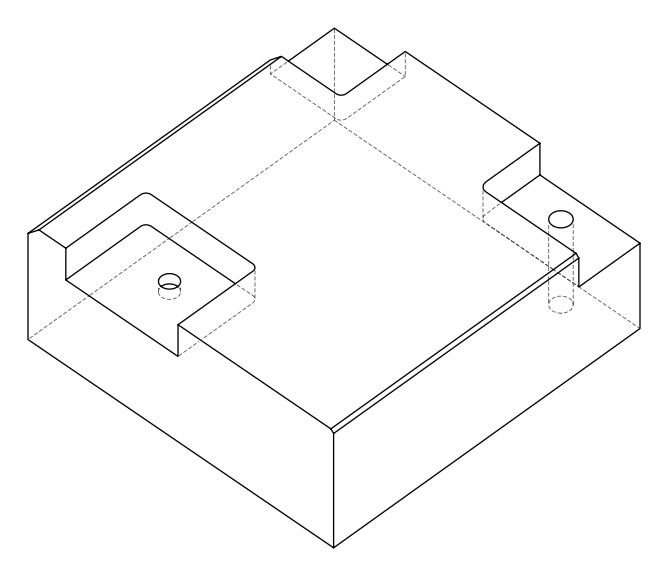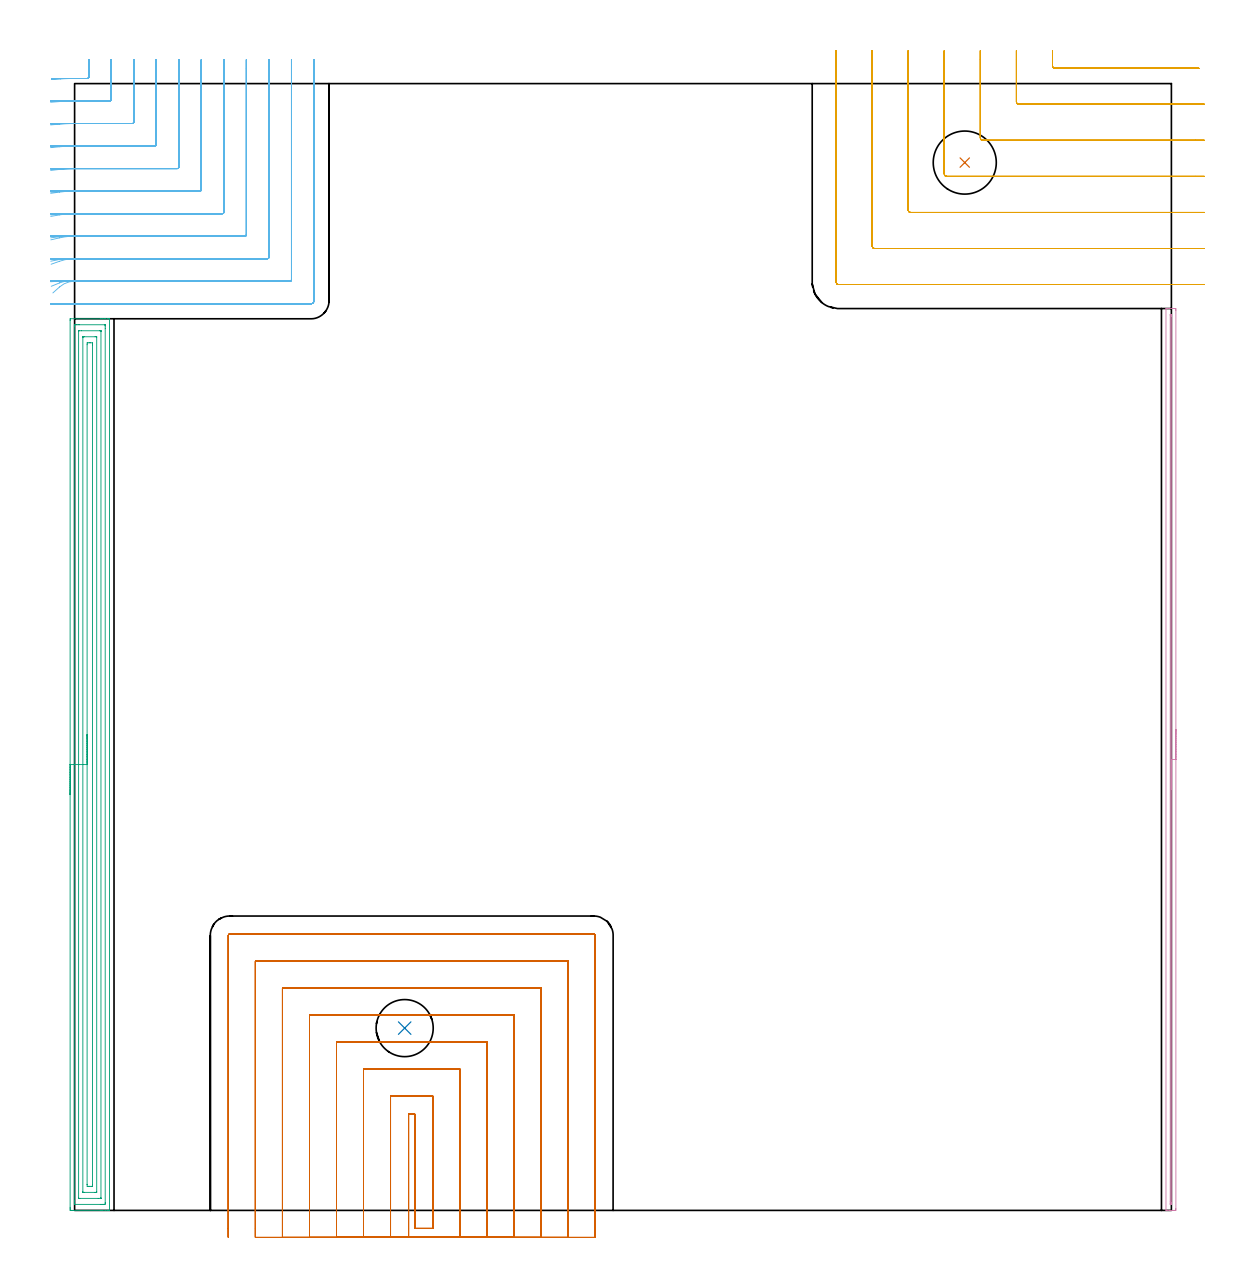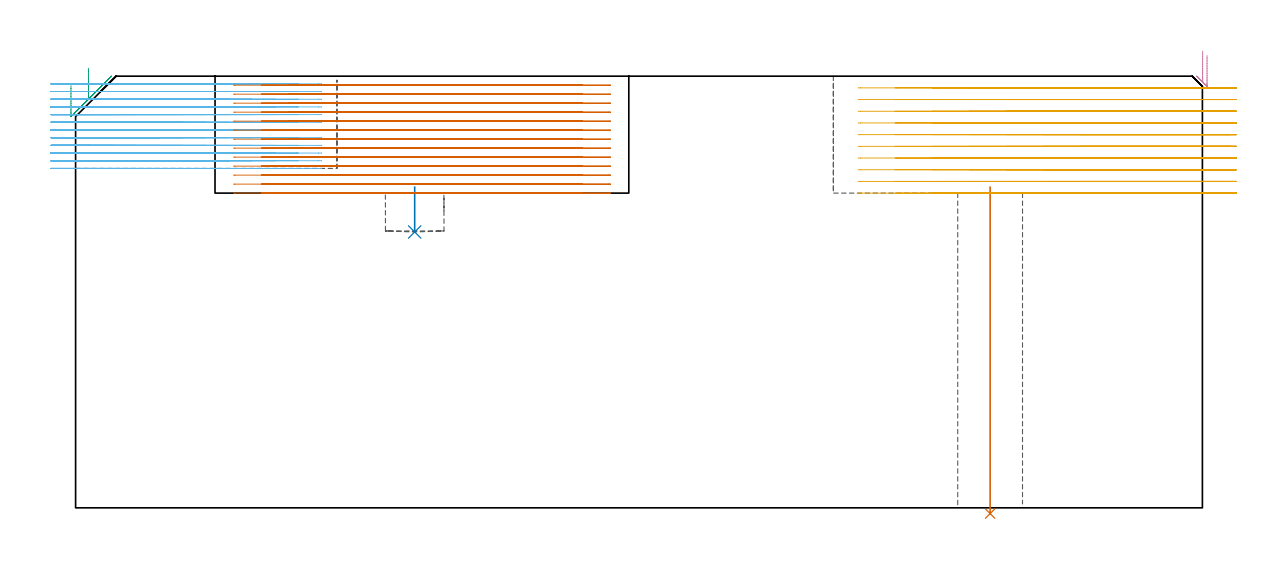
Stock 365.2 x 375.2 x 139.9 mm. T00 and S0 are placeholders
(PLAN: 7 operations, 5 tool changes, 129.3 min)
(1 INDEXABLE_INSERT_DRILL_THROUGH_HOLE_FROM_SOLID | STEP1HOLE | NXT0302_013 | 0.43 min | 48398 mm3)
(2 INDEXABLE_INSERT_DRILL_BLIND_HOLE_FROM_SOLID | STEP1POCKET | NXT0302_009 | 0.07 min | 14240 mm3)
(3 AREA_MILL | FG_CHAMFER_SURFACE | UGT0205_001 | 12.13 min | 26057 mm3)
(4 AREA_MILL_1 | FG_CHAMFER_SURFACE_1 | UGT0205_001 | 4.95 min | 1651 mm3)
(5 MILL_CORNER_NOTCH_RECTANGULAR | CORNER_NOTCH_RECTANGULAR | NXT0201_012 | Follow Part, ap 4, ae 75% | 19.86 min | 325778 mm3)
(6 MILL_CORNER_NOTCH_RECTANGULAR_1 | CORNER_NOTCH_RECTANGULAR_1 | NXT0201_013 | Follow Part, ap 2.5, ae 75% | 27.9 min | 197500 mm3)
(7 MILL_SLOT | SLOT_PARTIAL_RECTANGULAR | NXT0201_011 | Follow Part, ap 3, ae 75% | 63.93 min | 486750 mm3)
(TOOL NXT0302_013 | Index. Insert Drill 21mm [880-D2100L25-05] | D21 PA176 FL105 Z2)
(TOOL NXT0302_009 | Index. Insert Drill 19mm [880-D1900L25-05] | D19 PA176 FL95 Z2)
(TOOL UGT0205_001 | Chamfer Mill 20 x 3 x 45 deg. | D20 FL50 Z2)
(TOOL NXT0201_012 | ENDMILL 16mm [2P460-1600-NA 1630] | D16 FL38 Z6)
(TOOL NXT0201_013 | ENDMILL 10mm | D10 FL30 Z4)
(TOOL NXT0201_011 | ENDMILL 12mm [2P460-1200-NA 1630] | D12 FL38 Z6)
(OP 1 INDEXABLE_INSERT_DRILL_THROUGH_HOLE_FROM_SOLID)
G17 G21 G94 G90
T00 M6
G54
G17 G0 G90 X296.4 Y348.9 S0 M3
G43 Z149.9 H1
G94 G81 G98 Z-1.867 F250. R104.
G80
M5
M2
(OP 2 INDEXABLE_INSERT_DRILL_BLIND_HOLE_FROM_SOLID)
G17 G21 G94 G90
T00 M6
G54
G17 G0 G90 X109.9 Y60.7 S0 M3
G43 Z149.9 H1
G94 G81 G98 Z89.4 F250. R104.
G80
M5
M2
(OP 3 AREA_MILL)
G17 G21 G94 G90
T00 M6
G54
G17 G0 G90 X-1.5 Y138.45 S1061 M3
G43 Z149.9 H0
Z136.8
G94 G1 Y138.488 Z135.928 F250.
Y138.602 Z135.064
Y138.791 Z134.212
Y139.053 Z133.38
Y139.387 Z132.574
Y139.79 Z131.8
Y140.258 Z131.064
Y140.79 Z130.372
Y141.379 Z129.729
Y142.022 Z129.14
Y142.714 Z128.608
Y143.45 Z128.14
Y144.224 Z127.737
Y145.03 Z127.403
Y145.862 Z127.141
Y146.714 Z126.952
Y147.578 Z126.838
Y148.45 Z126.8
Y296.283
X-1.495 Y296.771 Z126.803
X-1.492 Y296.89 Z126.806
X-1.368 Y296.9 Z126.929
X8.562 Z136.856
X9.106 Z137.403
X9.44 Z137.736
X9.984 Z138.28
X10.318 Z138.613
X10.987 Z139.286
X11.293 Z139.592
X11.449 Y296.897 Z139.741
X11.598 Y296.89 Z139.889
X11.6 Y296.73 Z139.9
Y0.17
X11.598 Y0.01 Z139.889
X11.449 Y0.003 Z139.741
X11.293 Y0. Z139.592
X10.987 Z139.286
X10.318 Z138.613
X9.106 Z137.403
X8.562 Z136.856
X-0.49 Z127.807
X-1.096 Y0.002 Z127.201
X-1.307 Y0.004 Z126.991
X-1.492 Y0.01 Z126.805
X-1.496 Y0.21 Z126.802
X-1.499 Y0.617 Z126.801
X-1.5 Y1.027 Z126.8
Y148.45
X-0.086 Z128.214
X-0.085 Y294.361 Z128.215
X-0.084 Y294.497 Z128.216
X-0.079 Y294.867 Z128.221
X0.273 Y294.891 Z128.573
X0.66 Y294.897 Z128.96
X1.142 Y294.9 Z129.442
X1.538 Z129.838
X9.922 Z138.222
X10.111 Y294.898 Z138.411
X10.142 Y294.895 Z138.442
X10.171 Y294.891 Z138.471
X10.179 Y294.853 Z138.479
X10.184 Y294.633 Z138.484
X10.185 Y294.497 Z138.485
X10.186 Y293.738 Z138.486
X10.185 Y2.539 Z138.485
X10.184 Y2.403 Z138.484
X10.179 Y2.033 Z138.479
X9.827 Y2.009 Z138.127
X9.44 Y2.003 Z137.74
X8.958 Y2. Z137.258
X8.562 Z136.862
X0.178 Z128.478
X-0.011 Y2.002 Z128.289
X-0.042 Y2.005 Z128.258
X-0.071 Y2.009 Z128.229
X-0.079 Y2.047 Z128.221
X-0.084 Y2.267 Z128.216
X-0.085 Y2.403 Z128.215
X-0.086 Y3.162 Z128.214
Y148.45
X1.328 Z129.628
X1.329 Y292.71 Z129.629
X1.331 Y292.817 Z129.631
X1.333 Y292.869 Z129.633
X1.335 Y292.888 Z129.635
X1.358 Y292.893 Z129.658
X1.538 Y292.897 Z129.838
X2.23 Y292.9 Z130.53
X8.376 Y292.899 Z136.676
X8.562 Y292.897 Z136.862
X8.748 Y292.891 Z137.048
X8.765 Y292.889 Z137.065
X8.767 Y292.875 Z137.067
X8.77 Y292.838 Z137.07
X8.771 Y292.781 Z137.071
Y292.71
Y4.19
X8.769 Y4.083 Z137.069
X8.767 Y4.031 Z137.067
X8.765 Y4.012 Z137.065
X8.742 Y4.007 Z137.042
X8.562 Y4.003 Z136.862
X7.87 Y4. Z136.17
X1.724 Z130.024
X1.538 Y4.003 Z129.838
X1.352 Y4.009 Z129.652
X1.335 Y4.011 Z129.635
X1.333 Y4.025 Z129.633
X1.33 Y4.062 Z129.63
X1.329 Y4.119 Z129.629
X1.328 Y4.19 Z129.628
Y148.45
X2.743 Z131.043
Y290.591
X2.745 Y290.778 Z131.045
X2.747 Y290.846 Z131.047
X2.749 Y290.879 Z131.049
X2.762 Y290.89 Z131.062
X3.317 Y290.9 Z131.617
X6.83 Z135.13
X7.233 Y290.895 Z135.533
X7.333 Y290.891 Z135.633
X7.351 Y290.889 Z135.651
X7.353 Y290.874 Z135.653
X7.355 Y290.839 Z135.655
X7.357 Y290.762 Z135.657
Y6.309
X7.355 Y6.122 Z135.655
X7.353 Y6.054 Z135.653
X7.351 Y6.021 Z135.651
X7.338 Y6.01 Z135.638
X6.783 Y6. Z135.083
X3.27 Z131.57
X2.867 Y6.005 Z131.167
X2.767 Y6.009 Z131.067
X2.749 Y6.011 Z131.049
X2.747 Y6.026 Z131.047
X2.745 Y6.061 Z131.045
X2.743 Y6.138 Z131.043
Y148.45
X4.157 Z132.457
Y288.259
X4.172 Y288.89 Z132.472
X4.409 Y288.896 Z132.709
X5.05 Y288.899 Z133.35
X5.285 Y288.898 Z133.585
X5.928 Y288.89 Z134.228
X5.943 Y288.244 Z134.243
Y288.229
Y8.641
X5.928 Y8.01 Z134.228
X5.691 Y8.004 Z133.991
X5.05 Y8.001 Z133.35
X4.815 Y8.002 Z133.115
X4.172 Y8.01 Z132.472
X4.157 Y8.656 Z132.457
Y8.671
Y148.45
Y149.322 Z132.495
Y150.186 Z132.609
Y151.038 Z132.798
Y151.87 Z133.06
Y152.676 Z133.394
Y153.45 Z133.797
Y154.186 Z134.265
Y154.878 Z134.796
Y155.521 Z135.386
Y156.11 Z136.029
Y156.642 Z136.721
Y157.11 Z137.457
Y157.513 Z138.231
Y157.847 Z139.037
Y158.109 Z139.869
Y158.298 Z140.72
Y158.412 Z141.585
Y158.45 Z142.457
G0 Z149.9
M5
M2
(OP 4 AREA_MILL_1)
G17 G21 G94 G90
T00 M6
G54
G17 G0 G90 X366.7 Y160.15 S1061 M3
G43 Z149.9 H0
Z146.6
G94 G1 Y160.112 Z145.728 F250.
Y159.998 Z144.863
Y159.809 Z144.012
Y159.547 Z143.18
Y159.213 Z142.374
Y158.81 Z141.6
Y158.342 Z140.864
Y157.81 Z140.172
Y157.221 Z139.529
Y156.578 Z138.94
Y155.886 Z138.408
Y155.15 Z137.94
Y154.376 Z137.537
Y153.57 Z137.203
Y152.738 Z136.941
Y151.887 Z136.752
Y151.022 Z136.638
Y150.15 Z136.6
Y0.61
X366.697 Y0.266
X366.692 Y0.01 Z136.603
X366.36 Y0. Z136.934
X365.807 Z137.49
X365.487 Z137.809
X364.933 Z138.363
X364.613 Z138.681
X363.649 Z139.65
X363.523 Y0.002 Z139.769
X363.402 Y0.01 Z139.888
X363.4 Y0.164 Z139.9
Y300.137
X363.403 Y300.29 Z139.888
X363.523 Y300.298 Z139.769
X363.649 Y300.3 Z139.65
X363.973 Z139.326
X364.613 Z138.681
X365.807 Z137.49
X366.36 Y300.296 Z136.934
X366.692 Y300.29 Z136.603
X366.697 Y300.034 Z136.6
X366.7 Y299.69
Y150.15
X365.286 Z138.014
Y2.601
X365.285 Y2.396 Z138.015
X365.283 Y2.291 Z138.017
X365.278 Y2.01 Z138.022
X364.997 Y2.003 Z138.303
X364.86 Y2.007 Z138.44
X364.834 Y2.01 Z138.466
X364.821 Y2.02 Z138.479
X364.819 Y2.05 Z138.481
X364.816 Y2.189 Z138.484
X364.815 Y2.396 Z138.485
X364.814 Y2.878 Z138.486
X364.815 Y297.904 Z138.485
X364.817 Y298.145 Z138.483
X364.82 Y298.265 Z138.48
X364.821 Y298.288 Z138.479
X364.83 Y298.291 Z138.47
X364.857 Y298.295 Z138.443
X365.101 Y298.299 Z138.199
X365.24 Y298.293 Z138.06
X365.266 Y298.29 Z138.034
X365.279 Y298.28 Z138.021
X365.281 Y298.25 Z138.019
X365.284 Y298.111 Z138.016
X365.286 Y297.904 Z138.014
Y297.699
Y150.15
Y149.278 Z138.052
Y148.414 Z138.166
Y147.562 Z138.355
Y146.73 Z138.617
Y145.924 Z138.951
Y145.15 Z139.354
Y144.414 Z139.823
Y143.722 Z140.354
Y143.079 Z140.943
Y142.49 Z141.586
Y141.959 Z142.278
Y141.49 Z143.014
Y141.087 Z143.788
Y140.753 Z144.594
Y140.491 Z145.426
Y140.302 Z146.278
Y140.188 Z147.143
Y140.15 Z148.014
G0 Z149.9
M5
M2
(OP 5 MILL_CORNER_NOTCH_RECTANGULAR)
G17 G21 G94 G90
T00 M6
G54
G17 G0 G90 X325.6 Y386.2 S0 M3
G43 Z149.9 H1
Z136.11
G94 G1 Y383.2 F250.
Y381.094 F500.
G3 X326.394 Y380.3 R0.8
G1 X371.364
X374.364 F250.
G0 Z149.9
X313.6 Y386.2
Z136.11
G1 Y383.2
Y369.094 F500.
G3 X314.394 Y368.3 R0.8
G1 X373.2
X376.2 F250.
G0 Z149.9
X301.6 Y386.2
Z136.11
G1 Y383.2
Y357.095 F500.
G3 X302.395 Y356.3 R0.8
G1 X373.2
X376.2 F250.
G0 Z149.9
X289.6 Y386.2
Z136.11
G1 Y383.2
Y345.095 F500.
G3 X290.395 Y344.3 R0.8
G1 X373.2
X376.2 F250.
G0 Z149.9
X277.6 Y386.2
Z136.11
G1 Y383.2
Y333.096 F500.
G3 X278.396 Y332.3 R0.8
G1 X373.2
X376.2 F250.
G0 Z149.9
X265.6 Y386.2
Z136.11
G1 Y383.2
Y321.096 F500.
G3 X266.396 Y320.3 R0.8
G1 X373.2
X376.2 F250.
G0 Z149.9
X253.6 Y386.2
Z136.11
G1 Y383.2
Y309.096 F500.
G3 X254.396 Y308.3 R0.8
G1 X373.2
X376.2 F250.
G0 Z149.9
X325.6 Y386.2
Z132.32
G1 Y383.2
Y381.094 F500.
G3 X326.394 Y380.3 R0.8
G1 X371.364
X374.364 F250.
G0 Z149.9
X313.6 Y386.2
Z132.32
G1 Y383.2
Y369.094 F500.
G3 X314.394 Y368.3 R0.8
G1 X373.2
X376.2 F250.
G0 Z149.9
X301.6 Y386.2
Z132.32
G1 Y383.2
Y357.095 F500.
G3 X302.395 Y356.3 R0.8
G1 X373.2
X376.2 F250.
G0 Z149.9
X289.6 Y386.2
Z132.32
G1 Y383.2
Y345.095 F500.
G3 X290.395 Y344.3 R0.8
G1 X373.2
X376.2 F250.
G0 Z149.9
X277.6 Y386.2
Z132.32
G1 Y383.2
Y333.096 F500.
G3 X278.396 Y332.3 R0.8
G1 X373.2
X376.2 F250.
G0 Z149.9
X265.6 Y386.2
Z132.32
G1 Y383.2
Y321.096 F500.
G3 X266.396 Y320.3 R0.8
G1 X373.2
X376.2 F250.
G0 Z149.9
X253.6 Y386.2
Z132.32
G1 Y383.2
Y309.096 F500.
G3 X254.396 Y308.3 R0.8
G1 X373.2
X376.2 F250.
G0 Z149.9
X325.6 Y386.2
Z128.53
G1 Y383.2
Y381.094 F500.
G3 X326.394 Y380.3 R0.8
G1 X371.364
X374.364 F250.
G0 Z149.9
X313.6 Y386.2
Z128.53
G1 Y383.2
Y369.094 F500.
G3 X314.394 Y368.3 R0.8
G1 X373.2
X376.2 F250.
G0 Z149.9
X301.6 Y386.2
Z128.53
G1 Y383.2
Y357.095 F500.
G3 X302.395 Y356.3 R0.8
G1 X373.2
X376.2 F250.
G0 Z149.9
X289.6 Y386.2
Z128.53
G1 Y383.2
Y345.095 F500.
G3 X290.395 Y344.3 R0.8
G1 X373.2
X376.2 F250.
G0 Z149.9
X277.6 Y386.2
Z128.53
G1 Y383.2
Y333.096 F500.
G3 X278.396 Y332.3 R0.8
G1 X373.2
X376.2 F250.
G0 Z149.9
X265.6 Y386.2
Z128.53
G1 Y383.2
Y321.096 F500.
G3 X266.396 Y320.3 R0.8
G1 X373.2
X376.2 F250.
G0 Z149.9
X253.6 Y386.2
Z128.53
G1 Y383.2
Y309.096 F500.
G3 X254.396 Y308.3 R0.8
G1 X373.2
X376.2 F250.
G0 Z149.9
X325.6 Y386.2
Z124.74
G1 Y383.2
Y381.094 F500.
G3 X326.394 Y380.3 R0.8
G1 X371.364
X374.364 F250.
G0 Z149.9
X313.6 Y386.2
Z124.74
G1 Y383.2
Y369.094 F500.
G3 X314.394 Y368.3 R0.8
G1 X373.2
X376.2 F250.
G0 Z149.9
X301.6 Y386.2
Z124.74
G1 Y383.2
Y357.095 F500.
G3 X302.395 Y356.3 R0.8
G1 X373.2
X376.2 F250.
G0 Z149.9
X289.6 Y386.2
Z124.74
G1 Y383.2
Y345.095 F500.
G3 X290.395 Y344.3 R0.8
G1 X373.2
X376.2 F250.
G0 Z149.9
X277.6 Y386.2
Z124.74
G1 Y383.2
Y333.095 F500.
G3 X278.395 Y332.3 R0.8
G1 X373.2
X376.2 F250.
G0 Z149.9
X265.6 Y386.2
Z124.74
G1 Y383.2
Y321.096 F500.
G3 X266.396 Y320.3 R0.8
G1 X373.2
X376.2 F250.
G0 Z149.9
X253.6 Y386.2
Z124.74
G1 Y383.2
Y309.096 F500.
G3 X254.396 Y308.3 R0.8
G1 X373.2
X376.2 F250.
G0 Z149.9
X325.6 Y386.2
Z120.95
G1 Y383.2
Y381.094 F500.
G3 X326.394 Y380.3 R0.8
G1 X371.364
X374.364 F250.
G0 Z149.9
X313.6 Y386.2
Z120.95
G1 Y383.2
Y369.094 F500.
G3 X314.394 Y368.3 R0.8
G1 X373.2
X376.2 F250.
G0 Z149.9
X301.6 Y386.2
Z120.95
G1 Y383.2
Y357.095 F500.
G3 X302.395 Y356.3 R0.8
G1 X373.2
X376.2 F250.
G0 Z149.9
X289.6 Y386.2
Z120.95
G1 Y383.2
Y345.095 F500.
G3 X290.395 Y344.3 R0.8
G1 X373.2
X376.2 F250.
G0 Z149.9
X277.6 Y386.2
Z120.95
G1 Y383.2
Y333.095 F500.
G3 X278.395 Y332.3 R0.8
G1 X373.2
X376.2 F250.
G0 Z149.9
X265.6 Y386.2
Z120.95
G1 Y383.2
Y321.096 F500.
G3 X266.396 Y320.3 R0.8
G1 X373.2
X376.2 F250.
G0 Z149.9
X253.6 Y386.2
Z120.95
G1 Y383.2
Y309.096 F500.
G3 X254.396 Y308.3 R0.8
G1 X373.2
X376.2 F250.
G0 Z149.9
X325.6 Y386.2
Z117.16
G1 Y383.2
Y381.094 F500.
G3 X326.394 Y380.3 R0.8
G1 X371.364
X374.364 F250.
G0 Z149.9
X313.6 Y386.2
Z117.16
G1 Y383.2
Y369.094 F500.
G3 X314.394 Y368.3 R0.8
G1 X373.2
X376.2 F250.
G0 Z149.9
X301.6 Y386.2
Z117.16
G1 Y383.2
Y357.095 F500.
G3 X302.395 Y356.3 R0.8
G1 X373.2
X376.2 F250.
G0 Z149.9
X289.6 Y386.2
Z117.16
G1 Y383.2
Y345.095 F500.
G3 X290.395 Y344.3 R0.8
G1 X373.2
X376.2 F250.
G0 Z149.9
X277.6 Y386.2
Z117.16
G1 Y383.2
Y333.095 F500.
G3 X278.395 Y332.3 R0.8
G1 X373.2
X376.2 F250.
G0 Z149.9
X265.6 Y386.2
Z117.16
G1 Y383.2
Y321.096 F500.
G3 X266.396 Y320.3 R0.8
G1 X373.2
X376.2 F250.
G0 Z149.9
X253.6 Y386.2
Z117.16
G1 Y383.2
Y309.096 F500.
G3 X254.396 Y308.3 R0.8
G1 X373.2
X376.2 F250.
G0 Z149.9
X325.6 Y386.2
Z113.37
G1 Y383.2
Y381.094 F500.
G3 X326.394 Y380.3 R0.8
G1 X371.364
X374.364 F250.
G0 Z149.9
X313.6 Y386.2
Z113.37
G1 Y383.2
Y369.094 F500.
G3 X314.394 Y368.3 R0.8
G1 X373.2
X376.2 F250.
G0 Z149.9
X301.6 Y386.2
Z113.37
G1 Y383.2
Y357.095 F500.
G3 X302.395 Y356.3 R0.8
G1 X373.2
X376.2 F250.
G0 Z149.9
X289.6 Y386.2
Z113.37
G1 Y383.2
Y345.095 F500.
G3 X290.395 Y344.3 R0.8
G1 X373.2
X376.2 F250.
G0 Z149.9
X277.6 Y386.2
Z113.37
G1 Y383.2
Y333.095 F500.
G3 X278.395 Y332.3 R0.8
G1 X373.2
X376.2 F250.
G0 Z149.9
X265.6 Y386.2
Z113.37
G1 Y383.2
Y321.096 F500.
G3 X266.396 Y320.3 R0.8
G1 X373.2
X376.2 F250.
G0 Z149.9
X253.6 Y386.2
Z113.37
G1 Y383.2
Y309.096 F500.
G3 X254.396 Y308.3 R0.8
G1 X373.2
X376.2 F250.
G0 Z149.9
X325.6 Y386.2
Z109.58
G1 Y383.2
Y381.094 F500.
G3 X326.394 Y380.3 R0.8
G1 X371.364
X374.364 F250.
G0 Z149.9
X313.6 Y386.2
Z109.58
G1 Y383.2
Y369.094 F500.
G3 X314.394 Y368.3 R0.8
G1 X373.2
X376.2 F250.
G0 Z149.9
X301.6 Y386.2
Z109.58
G1 Y383.2
Y357.095 F500.
G3 X302.395 Y356.3 R0.8
G1 X373.2
X376.2 F250.
G0 Z149.9
X289.6 Y386.2
Z109.58
G1 Y383.2
Y345.095 F500.
G3 X290.395 Y344.3 R0.8
G1 X373.2
X376.2 F250.
G0 Z149.9
X277.6 Y386.2
Z109.58
G1 Y383.2
Y333.095 F500.
G3 X278.395 Y332.3 R0.8
G1 X373.2
X376.2 F250.
G0 Z149.9
X265.6 Y386.2
Z109.58
G1 Y383.2
Y321.096 F500.
G3 X266.396 Y320.3 R0.8
G1 X373.2
X376.2 F250.
G0 Z149.9
X253.6 Y386.2
Z109.58
G1 Y383.2
Y309.096 F500.
G3 X254.396 Y308.3 R0.8
G1 X373.2
X376.2 F250.
G0 Z149.9
X325.6 Y386.2
Z105.79
G1 Y383.2
Y381.094 F500.
G3 X326.394 Y380.3 R0.8
G1 X371.364
X374.364 F250.
G0 Z149.9
X313.6 Y386.2
Z105.79
G1 Y383.2
Y369.094 F500.
G3 X314.394 Y368.3 R0.8
G1 X373.2
X376.2 F250.
G0 Z149.9
X301.6 Y386.2
Z105.79
G1 Y383.2
Y357.095 F500.
G3 X302.395 Y356.3 R0.8
G1 X373.2
X376.2 F250.
G0 Z149.9
X289.6 Y386.2
Z105.79
G1 Y383.2
Y345.095 F500.
G3 X290.395 Y344.3 R0.8
G1 X373.2
X376.2 F250.
G0 Z149.9
X277.6 Y386.2
Z105.79
G1 Y383.2
Y333.095 F500.
G3 X278.395 Y332.3 R0.8
G1 X373.2
X376.2 F250.
G0 Z149.9
X265.6 Y386.2
Z105.79
G1 Y383.2
Y321.096 F500.
G3 X266.396 Y320.3 R0.8
G1 X373.2
X376.2 F250.
G0 Z149.9
X253.6 Y386.2
Z105.79
G1 Y383.2
Y309.096 F500.
G3 X254.396 Y308.3 R0.8
G1 X373.2
X376.2 F250.
G0 Z149.9
X325.6 Y386.2
Z102.
G1 Y383.2
Y381.094 F500.
G3 X326.394 Y380.3 R0.8
G1 X371.364
X374.364 F250.
G0 Z149.9
X313.6 Y386.2
Z102.
G1 Y383.2
Y369.094 F500.
G3 X314.394 Y368.3 R0.8
G1 X373.2
X376.2 F250.
G0 Z149.9
X301.6 Y386.2
Z102.
G1 Y383.2
Y357.095 F500.
G3 X302.395 Y356.3 R0.8
G1 X373.2
X376.2 F250.
G0 Z149.9
X289.6 Y386.2
Z102.
G1 Y383.2
Y345.095 F500.
G3 X290.395 Y344.3 R0.8
G1 X373.2
X376.2 F250.
G0 Z149.9
X277.6 Y386.2
Z102.
G1 Y383.2
Y333.095 F500.
G3 X278.395 Y332.3 R0.8
G1 X373.2
X376.2 F250.
G0 Z149.9
X265.6 Y386.2
Z102.
G1 Y383.2
Y321.096 F500.
G3 X266.396 Y320.3 R0.8
G1 X373.2
X376.2 F250.
G0 Z149.9
X253.6 Y386.2
Z102.
G1 Y383.2
Y309.096 F500.
G3 X254.396 Y308.3 R0.8
G1 X373.2
X376.2 F250.
G0 Z149.9
M5
M2
(OP 6 MILL_CORNER_NOTCH_RECTANGULAR_1)
G17 G21 G94 G90
T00 M6
G54
G17 G0 G90 X-7.748 Y376.56 S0 M3
G43 Z149.9 H0
Z137.408
G94 G1 X-4.754 Y376.75 F250.
G2 X-0.007 Y376.9 R75. F500.
G1 X4.205
G3 X4.7 Y377.395 R0.5
G1 Y380.2
Y383.2 F250.
G0 Z149.9
X-7.992 Y368.993
Z137.408
G1 X-5. Y369.215
G2 X-0.007 Y369.4 R67.5 F500.
G1 X11.705
G3 X12.2 Y369.895 R0.5
G1 Y380.2
Y383.2 F250.
G0 Z149.9
X-7.99 Y361.442
Z137.408
G1 X-5. Y361.692
G2 X-0.007 Y361.9 R60. F500.
G1 X19.205
G3 X19.7 Y362.395 R0.5
G1 Y380.2
Y383.2 F250.
G0 Z149.9
X-7.986 Y353.877
Z137.408
G1 X-5. Y354.162
G2 X-0.007 Y354.4 R52.5 F500.
G1 X26.704
G3 X27.2 Y354.896 R0.5
G1 Y380.2
Y383.2 F250.
G0 Z149.9
X-7.981 Y346.289
Z137.408
G1 X-5. Y346.622
G2 X-0.007 Y346.9 R45. F500.
G1 X34.204
G3 X34.7 Y347.396 R0.5
G1 Y380.2
Y383.2 F250.
G0 Z149.9
X-7.973 Y338.667
Z137.408
G1 X-5. Y339.066
G2 X-0.007 Y339.4 R37.5 F500.
G1 X41.704
G3 X42.2 Y339.896 R0.5
G1 Y380.2
Y383.2 F250.
G0 Z149.9
X-7.958 Y330.982
Z137.408
G1 X-5. Y331.482
G2 X-0.007 Y331.9 R30. F500.
G1 X49.204
G3 X49.7 Y332.396 R0.5
G1 Y380.2
Y383.2 F250.
G0 Z149.9
X-7.925 Y323.173
Z137.408
G1 X-5. Y323.839
G2 X-0.007 Y324.4 R22.5 F500.
G1 X56.704
G3 X57.2 Y324.896 R0.5
G1 Y380.2
Y383.2 F250.
G0 Z149.9
X-7.829 Y315.046
Z137.408
G1 X-5. Y316.045
G2 X-0.007 Y316.9 R15. F500.
G1 X64.203
G3 X64.7 Y317.397 R0.5
G1 Y380.2
Y383.2 F250.
G0 Z149.9
X-7.239 Y305.499
Z137.408
G1 X-5. Y307.496
G2 X-0.007 Y309.4 R7.5 F500.
G1 X71.703
G3 X72.2 Y309.897 R0.5
G1 Y380.2
Y383.2 F250.
G0 Z149.9
X-3.007 Y301.9
Z137.408
G1 X-0.007
X78.7 F500.
G3 X79.7 Y302.9 R1.
G1 Y380.2
Y383.2 F250.
G0 Z149.9
X-7.716 Y376.754
Z134.917
G1 X-4.718 Y376.856
G2 X-2.163 Y376.9 R75. F500.
G1 X4.205
G3 X4.7 Y377.395 R0.5
G1 Y380.2
Y383.2 F250.
G0 Z149.9
X-7.997 Y369.214
Z134.917
G1 X-5. Y369.34
G2 X-2.163 Y369.4 R67.5 F500.
G1 X11.705
G3 X12.2 Y369.895 R0.5
G1 Y380.2
Y383.2 F250.
G0 Z149.9
X-7.997 Y361.691
Z134.917
G1 X-5. Y361.833
G2 X-2.163 Y361.9 R60. F500.
G1 X19.205
G3 X19.7 Y362.395 R0.5
G1 Y380.2
Y383.2 F250.
G0 Z149.9
X-7.996 Y354.161
Z134.917
G1 X-5. Y354.323
G2 X-2.163 Y354.4 R52.5 F500.
G1 X26.704
G3 X27.2 Y354.896 R0.5
G1 Y380.2
Y383.2 F250.
G0 Z149.9
X-7.994 Y346.621
Z134.917
G1 X-5. Y346.81
G2 X-2.163 Y346.9 R45. F500.
G1 X34.204
G3 X34.7 Y347.396 R0.5
G1 Y380.2
Y383.2 F250.
G0 Z149.9
X-7.991 Y339.066
Z134.917
G1 X-5. Y339.293
G2 X-2.163 Y339.4 R37.5 F500.
G1 X41.704
G3 X42.2 Y339.896 R0.5
G1 Y380.2
Y383.2 F250.
G0 Z149.9
X-7.987 Y331.482
Z134.917
G1 X-5. Y331.766
G2 X-2.163 Y331.9 R30. F500.
G1 X49.204
G3 X49.7 Y332.396 R0.5
G1 Y380.2
Y383.2 F250.
G0 Z149.9
X-7.976 Y323.842
Z134.917
G1 X-5. Y324.22
G2 X-2.163 Y324.4 R22.5 F500.
G1 X56.704
G3 X57.2 Y324.896 R0.5
G1 Y380.2
Y383.2 F250.
G0 Z149.9
X-7.946 Y316.062
Z134.917
G1 X-5. Y316.629
G2 X-2.163 Y316.9 R15. F500.
G1 X64.203
G3 X64.7 Y317.397 R0.5
G1 Y380.2
Y383.2 F250.
G0 Z149.9
X-7.777 Y307.708
Z134.917
G1 X-5. Y308.843
G2 X-2.163 Y309.4 R7.5 F500.
G1 X71.703
G3 X72.2 Y309.897 R0.5
G1 Y380.2
Y383.2 F250.
G0 Z149.9
X-5.163 Y301.9
Z134.917
G1 X-2.163
X78.7 F500.
G3 X79.7 Y302.9 R1.
G1 Y380.2
Y383.2 F250.
G0 Z149.9
X-7.702 Y376.895
Z132.425
G1 X-4.702 Y376.9
X-4.59 F500.
X4.205
G3 X4.7 Y377.395 R0.5
G1 Y380.2
Y383.2 F250.
G0 Z149.9
X-8. Y369.381
Z132.425
G1 X-5. Y369.399
G2 X-4.59 Y369.4 R67.5 F500.
G1 X11.705
G3 X12.2 Y369.895 R0.5
G1 Y380.2
Y383.2 F250.
G0 Z149.9
X-8. Y361.878
Z132.425
G1 X-5. Y361.899
G2 X-4.59 Y361.9 R60. F500.
G1 X19.205
G3 X19.7 Y362.395 R0.5
G1 Y380.2
Y383.2 F250.
G0 Z149.9
X-8. Y354.375
Z132.425
G1 X-5. Y354.398
G2 X-4.59 Y354.4 R52.5 F500.
G1 X26.704
G3 X27.2 Y354.896 R0.5
G1 Y380.2
Y383.2 F250.
G0 Z149.9
X-8. Y346.871
Z132.425
G1 X-5. Y346.898
G2 X-4.59 Y346.9 R45. F500.
G1 X34.204
G3 X34.7 Y347.396 R0.5
G1 Y380.2
Y383.2 F250.
G0 Z149.9
X-8. Y339.365
Z132.425
G1 X-5. Y339.398
G2 X-4.59 Y339.4 R37.5 F500.
G1 X41.704
G3 X42.2 Y339.896 R0.5
G1 Y380.2
Y383.2 F250.
G0 Z149.9
X-8. Y331.856
Z132.425
G1 X-5. Y331.897
G2 X-4.59 Y331.9 R30. F500.
G1 X49.204
G3 X49.7 Y332.396 R0.5
G1 Y380.2
Y383.2 F250.
G0 Z149.9
X-8. Y324.342
Z132.425
G1 X-5. Y324.396
G2 X-4.59 Y324.4 R22.5 F500.
G1 X56.704
G3 X57.2 Y324.896 R0.5
G1 Y380.2
Y383.2 F250.
G0 Z149.9
X-7.999 Y316.812
Z132.425
G1 X-5. Y316.894
G2 X-4.59 Y316.9 R15. F500.
G1 X64.203
G3 X64.7 Y317.397 R0.5
G1 Y380.2
Y383.2 F250.
G0 Z149.9
X-7.996 Y309.225
Z132.425
G1 X-5. Y309.389
G2 X-4.59 Y309.4 R7.5 F500.
G1 X71.703
G3 X72.2 Y309.897 R0.5
G1 Y380.2
Y383.2 F250.
G0 Z149.9
X-7.59 Y301.9
Z132.425
G1 X-4.59
X78.7 F500.
G3 X79.7 Y302.9 R1.
G1 Y380.2
Y383.2 F250.
G0 Z149.9
X-7.702 Y376.9
Z129.933
G1 X-4.702
X4.205 F500.
G3 X4.7 Y377.395 R0.5
G1 Y380.2
Y383.2 F250.
G0 Z149.9
X-8. Y369.4
Z129.933
G1 X-5.
X11.705 F500.
G3 X12.2 Y369.895 R0.5
G1 Y380.2
Y383.2 F250.
G0 Z149.9
X-8. Y361.9
Z129.933
G1 X-5.
X19.205 F500.
G3 X19.7 Y362.395 R0.5
G1 Y380.2
Y383.2 F250.
G0 Z149.9
X-8. Y354.4
Z129.933
G1 X-5.
X26.704 F500.
G3 X27.2 Y354.896 R0.5
G1 Y380.2
Y383.2 F250.
G0 Z149.9
X-8. Y346.9
Z129.933
G1 X-5.
X34.204 F500.
G3 X34.7 Y347.396 R0.5
G1 Y380.2
Y383.2 F250.
G0 Z149.9
X-8. Y339.4
Z129.933
G1 X-5.
X41.704 F500.
G3 X42.2 Y339.896 R0.5
G1 Y380.2
Y383.2 F250.
G0 Z149.9
X-8. Y331.9
Z129.933
G1 X-5.
X49.204 F500.
G3 X49.7 Y332.396 R0.5
G1 Y380.2
Y383.2 F250.
G0 Z149.9
X-8. Y324.4
Z129.933
G1 X-5.
X56.704 F500.
G3 X57.2 Y324.896 R0.5
G1 Y380.2
Y383.2 F250.
G0 Z149.9
X-8. Y316.9
Z129.933
G1 X-5.
X64.203 F500.
G3 X64.7 Y317.397 R0.5
G1 Y380.2
Y383.2 F250.
G0 Z149.9
X-8. Y309.4
Z129.933
G1 X-5.
X71.703 F500.
G3 X72.2 Y309.897 R0.5
G1 Y380.2
Y383.2 F250.
G0 Z149.9
X-8. Y301.9
Z129.933
G1 X-5.
X78.7 F500.
G3 X79.7 Y302.9 R1.
G1 Y380.2
Y383.2 F250.
G0 Z149.9
X-7.702 Y376.9
Z127.442
G1 X-4.702
X4.205 F500.
G3 X4.7 Y377.395 R0.5
G1 Y380.2
Y383.2 F250.
G0 Z149.9
X-8. Y369.4
Z127.442
G1 X-5.
X11.705 F500.
G3 X12.2 Y369.895 R0.5
G1 Y380.2
Y383.2 F250.
G0 Z149.9
X-8. Y361.9
Z127.442
G1 X-5.
X19.205 F500.
G3 X19.7 Y362.395 R0.5
G1 Y380.2
Y383.2 F250.
G0 Z149.9
X-8. Y354.4
Z127.442
G1 X-5.
X26.704 F500.
G3 X27.2 Y354.896 R0.5
G1 Y380.2
Y383.2 F250.
G0 Z149.9
X-8. Y346.9
Z127.442
G1 X-5.
X34.204 F500.
G3 X34.7 Y347.396 R0.5
G1 Y380.2
Y383.2 F250.
G0 Z149.9
X-8. Y339.4
Z127.442
G1 X-5.
X41.704 F500.
G3 X42.2 Y339.896 R0.5
G1 Y380.2
Y383.2 F250.
G0 Z149.9
X-8. Y331.9
Z127.442
G1 X-5.
X49.204 F500.
G3 X49.7 Y332.396 R0.5
G1 Y380.2
Y383.2 F250.
G0 Z149.9
X-8. Y324.4
Z127.442
G1 X-5.
X56.704 F500.
G3 X57.2 Y324.896 R0.5
G1 Y380.2
Y383.2 F250.
G0 Z149.9
X-8. Y316.9
Z127.442
G1 X-5.
X64.203 F500.
G3 X64.7 Y317.397 R0.5
G1 Y380.2
Y383.2 F250.
G0 Z149.9
X-8. Y309.4
Z127.442
G1 X-5.
X71.703 F500.
G3 X72.2 Y309.897 R0.5
G1 Y380.2
Y383.2 F250.
G0 Z149.9
X-8. Y301.9
Z127.442
G1 X-5.
X78.7 F500.
G3 X79.7 Y302.9 R1.
G1 Y380.2
Y383.2 F250.
G0 Z149.9
X-7.702 Y376.9
Z124.95
G1 X-4.702
X4.205 F500.
G3 X4.7 Y377.395 R0.5
G1 Y380.2
Y383.2 F250.
G0 Z149.9
X-8. Y369.4
Z124.95
G1 X-5.
X11.705 F500.
G3 X12.2 Y369.895 R0.5
G1 Y380.2
Y383.2 F250.
G0 Z149.9
X-8. Y361.9
Z124.95
G1 X-5.
X19.205 F500.
G3 X19.7 Y362.395 R0.5
G1 Y380.2
Y383.2 F250.
G0 Z149.9
X-8. Y354.4
Z124.95
G1 X-5.
X26.704 F500.
G3 X27.2 Y354.896 R0.5
G1 Y380.2
Y383.2 F250.
G0 Z149.9
X-8. Y346.9
Z124.95
G1 X-5.
X34.204 F500.
G3 X34.7 Y347.396 R0.5
G1 Y380.2
Y383.2 F250.
G0 Z149.9
X-8. Y339.4
Z124.95
G1 X-5.
X41.704 F500.
G3 X42.2 Y339.896 R0.5
G1 Y380.2
Y383.2 F250.
G0 Z149.9
X-8. Y331.9
Z124.95
G1 X-5.
X49.204 F500.
G3 X49.7 Y332.396 R0.5
G1 Y380.2
Y383.2 F250.
G0 Z149.9
X-8. Y324.4
Z124.95
G1 X-5.
X56.704 F500.
G3 X57.2 Y324.896 R0.5
G1 Y380.2
Y383.2 F250.
G0 Z149.9
X-8. Y316.9
Z124.95
G1 X-5.
X64.203 F500.
G3 X64.7 Y317.397 R0.5
G1 Y380.2
Y383.2 F250.
G0 Z149.9
X-8. Y309.4
Z124.95
G1 X-5.
X71.703 F500.
G3 X72.2 Y309.897 R0.5
G1 Y380.2
Y383.2 F250.
G0 Z149.9
X-8. Y301.9
Z124.95
G1 X-5.
X78.7 F500.
G3 X79.7 Y302.9 R1.
G1 Y380.2
Y383.2 F250.
G0 Z149.9
X-7.702 Y376.9
Z122.458
G1 X-4.702
X4.205 F500.
G3 X4.7 Y377.395 R0.5
G1 Y380.2
Y383.2 F250.
G0 Z149.9
X-8. Y369.4
Z122.458
G1 X-5.
X11.705 F500.
G3 X12.2 Y369.895 R0.5
G1 Y380.2
Y383.2 F250.
G0 Z149.9
X-8. Y361.9
Z122.458
G1 X-5.
X19.205 F500.
G3 X19.7 Y362.395 R0.5
G1 Y380.2
Y383.2 F250.
G0 Z149.9
X-8. Y354.4
Z122.458
G1 X-5.
X26.704 F500.
G3 X27.2 Y354.896 R0.5
G1 Y380.2
Y383.2 F250.
G0 Z149.9
X-8. Y346.9
Z122.458
G1 X-5.
X34.204 F500.
G3 X34.7 Y347.396 R0.5
G1 Y380.2
Y383.2 F250.
G0 Z149.9
X-8. Y339.4
Z122.458
G1 X-5.
X41.704 F500.
G3 X42.2 Y339.896 R0.5
G1 Y380.2
Y383.2 F250.
G0 Z149.9
X-8. Y331.9
Z122.458
G1 X-5.
X49.204 F500.
G3 X49.7 Y332.396 R0.5
G1 Y380.2
Y383.2 F250.
G0 Z149.9
X-8. Y324.4
Z122.458
G1 X-5.
X56.704 F500.
G3 X57.2 Y324.896 R0.5
G1 Y380.2
Y383.2 F250.
G0 Z149.9
X-8. Y316.9
Z122.458
G1 X-5.
X64.203 F500.
G3 X64.7 Y317.397 R0.5
G1 Y380.2
Y383.2 F250.
G0 Z149.9
X-8. Y309.4
Z122.458
G1 X-5.
X71.703 F500.
G3 X72.2 Y309.897 R0.5
G1 Y380.2
Y383.2 F250.
G0 Z149.9
X-8. Y301.9
Z122.458
G1 X-5.
X78.7 F500.
G3 X79.7 Y302.9 R1.
G1 Y380.2
Y383.2 F250.
G0 Z149.9
X-7.702 Y376.9
Z119.967
G1 X-4.702
X4.205 F500.
G3 X4.7 Y377.395 R0.5
G1 Y380.2
Y383.2 F250.
G0 Z149.9
X-8. Y369.4
Z119.967
G1 X-5.
X11.705 F500.
G3 X12.2 Y369.895 R0.5
G1 Y380.2
Y383.2 F250.
G0 Z149.9
X-8. Y361.9
Z119.967
G1 X-5.
X19.205 F500.
G3 X19.7 Y362.395 R0.5
G1 Y380.2
Y383.2 F250.
G0 Z149.9
X-8. Y354.4
Z119.967
G1 X-5.
X26.704 F500.
G3 X27.2 Y354.896 R0.5
G1 Y380.2
Y383.2 F250.
G0 Z149.9
X-8. Y346.9
Z119.967
G1 X-5.
X34.204 F500.
G3 X34.7 Y347.396 R0.5
G1 Y380.2
Y383.2 F250.
G0 Z149.9
X-8. Y339.4
Z119.967
G1 X-5.
X41.704 F500.
G3 X42.2 Y339.896 R0.5
G1 Y380.2
Y383.2 F250.
G0 Z149.9
X-8. Y331.9
Z119.967
G1 X-5.
X49.204 F500.
G3 X49.7 Y332.396 R0.5
G1 Y380.2
Y383.2 F250.
G0 Z149.9
X-8. Y324.4
Z119.967
G1 X-5.
X56.704 F500.
G3 X57.2 Y324.896 R0.5
G1 Y380.2
Y383.2 F250.
G0 Z149.9
X-8. Y316.9
Z119.967
G1 X-5.
X64.203 F500.
G3 X64.7 Y317.397 R0.5
G1 Y380.2
Y383.2 F250.
G0 Z149.9
X-8. Y309.4
Z119.967
G1 X-5.
X71.703 F500.
G3 X72.2 Y309.897 R0.5
G1 Y380.2
Y383.2 F250.
G0 Z149.9
X-8. Y301.9
Z119.967
G1 X-5.
X78.7 F500.
G3 X79.7 Y302.9 R1.
G1 Y380.2
Y383.2 F250.
G0 Z149.9
X-7.702 Y376.9
Z117.475
G1 X-4.702
X4.205 F500.
G3 X4.7 Y377.395 R0.5
G1 Y380.2
Y383.2 F250.
G0 Z149.9
X-8. Y369.4
Z117.475
G1 X-5.
X11.705 F500.
G3 X12.2 Y369.895 R0.5
G1 Y380.2
Y383.2 F250.
G0 Z149.9
X-8. Y361.9
Z117.475
G1 X-5.
X19.205 F500.
G3 X19.7 Y362.395 R0.5
G1 Y380.2
Y383.2 F250.
G0 Z149.9
X-8. Y354.4
Z117.475
G1 X-5.
X26.704 F500.
G3 X27.2 Y354.896 R0.5
G1 Y380.2
Y383.2 F250.
G0 Z149.9
X-8. Y346.9
Z117.475
G1 X-5.
X34.204 F500.
G3 X34.7 Y347.396 R0.5
G1 Y380.2
Y383.2 F250.
G0 Z149.9
X-8. Y339.4
Z117.475
G1 X-5.
X41.704 F500.
G3 X42.2 Y339.896 R0.5
G1 Y380.2
Y383.2 F250.
G0 Z149.9
X-8. Y331.9
Z117.475
G1 X-5.
X49.204 F500.
G3 X49.7 Y332.396 R0.5
G1 Y380.2
Y383.2 F250.
G0 Z149.9
X-8. Y324.4
Z117.475
G1 X-5.
X56.704 F500.
G3 X57.2 Y324.896 R0.5
G1 Y380.2
Y383.2 F250.
G0 Z149.9
X-8. Y316.9
Z117.475
G1 X-5.
X64.203 F500.
G3 X64.7 Y317.397 R0.5
G1 Y380.2
Y383.2 F250.
G0 Z149.9
X-8. Y309.4
Z117.475
G1 X-5.
X71.703 F500.
G3 X72.2 Y309.897 R0.5
G1 Y380.2
Y383.2 F250.
G0 Z149.9
X-8. Y301.9
Z117.475
G1 X-5.
X78.7 F500.
G3 X79.7 Y302.9 R1.
G1 Y380.2
Y383.2 F250.
G0 Z149.9
X-7.702 Y376.9
Z114.983
G1 X-4.702
X4.205 F500.
G3 X4.7 Y377.395 R0.5
G1 Y380.2
Y383.2 F250.
G0 Z149.9
X-8. Y369.4
Z114.983
G1 X-5.
X11.705 F500.
G3 X12.2 Y369.895 R0.5
G1 Y380.2
Y383.2 F250.
G0 Z149.9
X-8. Y361.9
Z114.983
G1 X-5.
X19.205 F500.
G3 X19.7 Y362.395 R0.5
G1 Y380.2
Y383.2 F250.
G0 Z149.9
X-8. Y354.4
Z114.983
G1 X-5.
X26.704 F500.
G3 X27.2 Y354.896 R0.5
G1 Y380.2
Y383.2 F250.
G0 Z149.9
X-8. Y346.9
Z114.983
G1 X-5.
X34.204 F500.
G3 X34.7 Y347.396 R0.5
G1 Y380.2
Y383.2 F250.
G0 Z149.9
X-8. Y339.4
Z114.983
G1 X-5.
X41.704 F500.
G3 X42.2 Y339.896 R0.5
G1 Y380.2
Y383.2 F250.
G0 Z149.9
X-8. Y331.9
Z114.983
G1 X-5.
X49.204 F500.
G3 X49.7 Y332.396 R0.5
G1 Y380.2
Y383.2 F250.
G0 Z149.9
X-8. Y324.4
Z114.983
G1 X-5.
X56.704 F500.
G3 X57.2 Y324.896 R0.5
G1 Y380.2
Y383.2 F250.
G0 Z149.9
X-8. Y316.9
Z114.983
G1 X-5.
X64.203 F500.
G3 X64.7 Y317.397 R0.5
G1 Y380.2
Y383.2 F250.
G0 Z149.9
X-8. Y309.4
Z114.983
G1 X-5.
X71.703 F500.
G3 X72.2 Y309.897 R0.5
G1 Y380.2
Y383.2 F250.
G0 Z149.9
X-8. Y301.9
Z114.983
G1 X-5.
X78.7 F500.
G3 X79.7 Y302.9 R1.
G1 Y380.2
Y383.2 F250.
G0 Z149.9
X-7.702 Y376.9
Z112.492
G1 X-4.702
X4.205 F500.
G3 X4.7 Y377.395 R0.5
G1 Y380.2
Y383.2 F250.
G0 Z149.9
X-8. Y369.4
Z112.492
G1 X-5.
X11.705 F500.
G3 X12.2 Y369.895 R0.5
G1 Y380.2
Y383.2 F250.
G0 Z149.9
X-8. Y361.9
Z112.492
G1 X-5.
X19.205 F500.
G3 X19.7 Y362.395 R0.5
G1 Y380.2
Y383.2 F250.
G0 Z149.9
X-8. Y354.4
Z112.492
G1 X-5.
X26.704 F500.
G3 X27.2 Y354.896 R0.5
G1 Y380.2
Y383.2 F250.
G0 Z149.9
X-8. Y346.9
Z112.492
G1 X-5.
X34.204 F500.
G3 X34.7 Y347.396 R0.5
G1 Y380.2
Y383.2 F250.
G0 Z149.9
X-8. Y339.4
Z112.492
G1 X-5.
X41.704 F500.
G3 X42.2 Y339.896 R0.5
G1 Y380.2
Y383.2 F250.
G0 Z149.9
X-8. Y331.9
Z112.492
G1 X-5.
X49.204 F500.
G3 X49.7 Y332.396 R0.5
G1 Y380.2
Y383.2 F250.
G0 Z149.9
X-8. Y324.4
Z112.492
G1 X-5.
X56.704 F500.
G3 X57.2 Y324.896 R0.5
G1 Y380.2
Y383.2 F250.
G0 Z149.9
X-8. Y316.9
Z112.492
G1 X-5.
X64.203 F500.
G3 X64.7 Y317.397 R0.5
G1 Y380.2
Y383.2 F250.
G0 Z149.9
X-8. Y309.4
Z112.492
G1 X-5.
X71.703 F500.
G3 X72.2 Y309.897 R0.5
G1 Y380.2
Y383.2 F250.
G0 Z149.9
X-8. Y301.9
Z112.492
G1 X-5.
X78.7 F500.
G3 X79.7 Y302.9 R1.
G1 Y380.2
Y383.2 F250.
G0 Z149.9
X-7.702 Y376.9
Z110.
G1 X-4.702
X4.205 F500.
G3 X4.7 Y377.395 R0.5
G1 Y380.2
Y383.2 F250.
G0 Z149.9
X-8. Y369.4
Z110.
G1 X-5.
X11.705 F500.
G3 X12.2 Y369.895 R0.5
G1 Y380.2
Y383.2 F250.
G0 Z149.9
X-8. Y361.9
Z110.
G1 X-5.
X19.205 F500.
G3 X19.7 Y362.395 R0.5
G1 Y380.2
Y383.2 F250.
G0 Z149.9
X-8. Y354.4
Z110.
G1 X-5.
X26.704 F500.
G3 X27.2 Y354.896 R0.5
G1 Y380.2
Y383.2 F250.
G0 Z149.9
X-8. Y346.9
Z110.
G1 X-5.
X34.204 F500.
G3 X34.7 Y347.396 R0.5
G1 Y380.2
Y383.2 F250.
G0 Z149.9
X-8. Y339.4
Z110.
G1 X-5.
X41.704 F500.
G3 X42.2 Y339.896 R0.5
G1 Y380.2
Y383.2 F250.
G0 Z149.9
X-8. Y331.9
Z110.
G1 X-5.
X49.204 F500.
G3 X49.7 Y332.396 R0.5
G1 Y380.2
Y383.2 F250.
G0 Z149.9
X-8. Y324.4
Z110.
G1 X-5.
X56.704 F500.
G3 X57.2 Y324.896 R0.5
G1 Y380.2
Y383.2 F250.
G0 Z149.9
X-8. Y316.9
Z110.
G1 X-5.
X64.203 F500.
G3 X64.7 Y317.397 R0.5
G1 Y380.2
Y383.2 F250.
G0 Z149.9
X-8. Y309.4
Z110.
G1 X-5.
X71.703 F500.
G3 X72.2 Y309.897 R0.5
G1 Y380.2
Y383.2 F250.
G0 Z149.9
X-8. Y301.9
Z110.
G1 X-5.
X78.7 F500.
G3 X79.7 Y302.9 R1.
G1 Y380.2
Y383.2 F250.
G0 Z149.9
M5
M2
(OP 7 MILL_SLOT)
G17 G21 G94 G90
T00 M6
G54
G17 G0 G90 X111.2 Y-9. S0 M3
G43 Z149.9 H1
Z136.985
G94 G1 Y-6. F250.
Y32. F500.
X113.3
Y-6.
X119.3
Y38.
X105.2
Y-6.
Y-9. F250.
X128.3
Y-6.
Y47. F500.
X96.2
Y-6.
Y-9. F250.
X137.3
Y-6.
Y56. F500.
X87.2
Y-6.
Y-9. F250.
X146.3
Y-6.
Y65. F500.
X78.2
Y-6.
Y-9. F250.
X155.3
Y-6.
Y74. F500.
X69.2
Y-6.
Y-9. F250.
X164.3
Y-6.
Y83. F500.
X60.2
Y-6.
Y-9. F250.
X173.3
Y-6.
Y91.6 F500.
G3 X172.9 Y92. R0.4
G1 X51.6
G3 X51.2 Y91.6 R0.4
G1 Y-6.
Y-9. F250.
G0 X111.2 Z134.069
G1 Y-6.
Y32. F500.
X113.3
Y-6.
X119.3
Y38.
X105.2
Y-6.
Y-9. F250.
X128.3
Y-6.
Y47. F500.
X96.2
Y-6.
Y-9. F250.
X137.3
Y-6.
Y56. F500.
X87.2
Y-6.
Y-9. F250.
X146.3
Y-6.
Y65. F500.
X78.2
Y-6.
Y-9. F250.
X155.3
Y-6.
Y74. F500.
X69.2
Y-6.
Y-9. F250.
X164.3
Y-6.
Y83. F500.
X60.2
Y-6.
Y-9. F250.
X173.3
Y-6.
Y91.6 F500.
G3 X172.9 Y92. R0.4
G1 X51.6
G3 X51.2 Y91.6 R0.4
G1 Y-6.
Y-9. F250.
G0 X111.2 Z131.154
G1 Y-6.
Y32. F500.
X113.3
Y-6.
X119.3
Y38.
X105.2
Y-6.
Y-9. F250.
X128.3
Y-6.
Y47. F500.
X96.2
Y-6.
Y-9. F250.
X137.3
Y-6.
Y56. F500.
X87.2
Y-6.
Y-9. F250.
X146.3
Y-6.
Y65. F500.
X78.2
Y-6.
Y-9. F250.
X155.3
Y-6.
Y74. F500.
X69.2
Y-6.
Y-9. F250.
X164.3
Y-6.
Y83. F500.
X60.2
Y-6.
Y-9. F250.
X173.3
Y-6.
Y91.6 F500.
G3 X172.9 Y92. R0.4
G1 X51.6
G3 X51.2 Y91.6 R0.4
G1 Y-6.
Y-9. F250.
G0 X111.2 Z128.238
G1 Y-6.
Y32. F500.
X113.3
Y-6.
X119.3
Y38.
X105.2
Y-6.
Y-9. F250.
X128.3
Y-6.
Y47. F500.
X96.2
Y-6.
Y-9. F250.
X137.3
Y-6.
Y56. F500.
X87.2
Y-6.
Y-9. F250.
X146.3
Y-6.
Y65. F500.
X78.2
Y-6.
Y-9. F250.
X155.3
Y-6.
Y74. F500.
X69.2
Y-6.
Y-9. F250.
X164.3
Y-6.
Y83. F500.
X60.2
Y-6.
Y-9. F250.
X173.3
Y-6.
Y91.6 F500.
G3 X172.9 Y92. R0.4
G1 X51.6
G3 X51.2 Y91.6 R0.4
G1 Y-6.
Y-9. F250.
G0 X111.2 Z125.323
G1 Y-6.
Y32. F500.
X113.3
Y-6.
X119.3
Y38.
X105.2
Y-6.
Y-9. F250.
X128.3
Y-6.
Y47. F500.
X96.2
Y-6.
Y-9. F250.
X137.3
Y-6.
Y56. F500.
X87.2
Y-6.
Y-9. F250.
X146.3
Y-6.
Y65. F500.
X78.2
Y-6.
Y-9. F250.
X155.3
Y-6.
Y74. F500.
X69.2
Y-6.
Y-9. F250.
X164.3
Y-6.
Y83. F500.
X60.2
Y-6.
Y-9. F250.
X173.3
Y-6.
Y91.6 F500.
G3 X172.9 Y92. R0.4
G1 X51.6
G3 X51.2 Y91.6 R0.4
G1 Y-6.
Y-9. F250.
G0 X111.2 Z122.408
G1 Y-6.
Y32. F500.
X113.3
Y-6.
X119.3
Y38.
X105.2
Y-6.
Y-9. F250.
X128.3
Y-6.
Y47. F500.
X96.2
Y-6.
Y-9. F250.
X137.3
Y-6.
Y56. F500.
X87.2
Y-6.
Y-9. F250.
X146.3
Y-6.
Y65. F500.
X78.2
Y-6.
Y-9. F250.
X155.3
Y-6.
Y74. F500.
X69.2
Y-6.
Y-9. F250.
X164.3
Y-6.
Y83. F500.
X60.2
Y-6.
Y-9. F250.
X173.3
Y-6.
Y91.6 F500.
G3 X172.9 Y92. R0.4
G1 X51.6
G3 X51.2 Y91.6 R0.4
G1 Y-6.
Y-9. F250.
G0 X111.2 Z119.492
G1 Y-6.
Y32. F500.
X113.3
Y-6.
X119.3
Y38.
X105.2
Y-6.
Y-9. F250.
X128.3
Y-6.
Y47. F500.
X96.2
Y-6.
Y-9. F250.
X137.3
Y-6.
Y56. F500.
X87.2
Y-6.
Y-9. F250.
X146.3
Y-6.
Y65. F500.
X78.2
Y-6.
Y-9. F250.
X155.3
Y-6.
Y74. F500.
X69.2
Y-6.
Y-9. F250.
X164.3
Y-6.
Y83. F500.
X60.2
Y-6.
Y-9. F250.
X173.3
Y-6.
Y91.6 F500.
G3 X172.9 Y92. R0.4
G1 X51.6
G3 X51.2 Y91.6 R0.4
G1 Y-6.
Y-9. F250.
G0 X111.2 Z116.577
G1 Y-6.
Y32. F500.
X113.3
Y-6.
X119.3
Y38.
X105.2
Y-6.
Y-9. F250.
X128.3
Y-6.
Y47. F500.
X96.2
Y-6.
Y-9. F250.
X137.3
Y-6.
Y56. F500.
X87.2
Y-6.
Y-9. F250.
X146.3
Y-6.
Y65. F500.
X78.2
Y-6.
Y-9. F250.
X155.3
Y-6.
Y74. F500.
X69.2
Y-6.
Y-9. F250.
X164.3
Y-6.
Y83. F500.
X60.2
Y-6.
Y-9. F250.
X173.3
Y-6.
Y91.6 F500.
G3 X172.9 Y92. R0.4
G1 X51.6
G3 X51.2 Y91.6 R0.4
G1 Y-6.
Y-9. F250.
G0 X111.2 Z113.662
G1 Y-6.
Y32. F500.
X113.3
Y-6.
X119.3
Y38.
X105.2
Y-6.
Y-9. F250.
X128.3
Y-6.
Y47. F500.
X96.2
Y-6.
Y-9. F250.
X137.3
Y-6.
Y56. F500.
X87.2
Y-6.
Y-9. F250.
X146.3
Y-6.
Y65. F500.
X78.2
Y-6.
Y-9. F250.
X155.3
Y-6.
Y74. F500.
X69.2
Y-6.
Y-9. F250.
X164.3
Y-6.
Y83. F500.
X60.2
Y-6.
Y-9. F250.
X173.3
Y-6.
Y91.6 F500.
G3 X172.9 Y92. R0.4
G1 X51.6
G3 X51.2 Y91.6 R0.4
G1 Y-6.
Y-9. F250.
G0 X111.2 Z110.746
G1 Y-6.
Y32. F500.
X113.3
Y-6.
X119.3
Y38.
X105.2
Y-6.
Y-9. F250.
X128.3
Y-6.
Y47. F500.
X96.2
Y-6.
Y-9. F250.
X137.3
Y-6.
Y56. F500.
X87.2
Y-6.
Y-9. F250.
X146.3
Y-6.
Y65. F500.
X78.2
Y-6.
Y-9. F250.
X155.3
Y-6.
Y74. F500.
X69.2
Y-6.
Y-9. F250.
X164.3
Y-6.
Y83. F500.
X60.2
Y-6.
Y-9. F250.
X173.3
Y-6.
Y91.6 F500.
G3 X172.9 Y92. R0.4
G1 X51.6
G3 X51.2 Y91.6 R0.4
G1 Y-6.
Y-9. F250.
G0 X111.2 Z107.831
G1 Y-6.
Y32. F500.
X113.3
Y-6.
X119.3
Y38.
X105.2
Y-6.
Y-9. F250.
X128.3
Y-6.
Y47. F500.
X96.2
Y-6.
Y-9. F250.
X137.3
Y-6.
Y56. F500.
X87.2
Y-6.
Y-9. F250.
X146.3
Y-6.
Y65. F500.
X78.2
Y-6.
Y-9. F250.
X155.3
Y-6.
Y74. F500.
X69.2
Y-6.
Y-9. F250.
X164.3
Y-6.
Y83. F500.
X60.2
Y-6.
Y-9. F250.
X173.3
Y-6.
Y91.6 F500.
G3 X172.9 Y92. R0.4
G1 X51.6
G3 X51.2 Y91.6 R0.4
G1 Y-6.
Y-9. F250.
G0 X111.2 Z104.915
G1 Y-6.
Y32. F500.
X113.3
Y-6.
X119.3
Y38.
X105.2
Y-6.
Y-9. F250.
X128.3
Y-6.
Y47. F500.
X96.2
Y-6.
Y-9. F250.
X137.3
Y-6.
Y56. F500.
X87.2
Y-6.
Y-9. F250.
X146.3
Y-6.
Y65. F500.
X78.2
Y-6.
Y-9. F250.
X155.3
Y-6.
Y74. F500.
X69.2
Y-6.
Y-9. F250.
X164.3
Y-6.
Y83. F500.
X60.2
Y-6.
Y-9. F250.
X173.3
Y-6.
Y91.6 F500.
G3 X172.9 Y92. R0.4
G1 X51.6
G3 X51.2 Y91.6 R0.4
G1 Y-6.
Y-9. F250.
G0 X111.2 Z102.
G1 Y-6.
Y32. F500.
X113.3
Y-6.
X119.3
Y38.
X105.2
Y-6.
Y-9. F250.
X128.3
Y-6.
Y47. F500.
X96.2
Y-6.
Y-9. F250.
X137.3
Y-6.
Y56. F500.
X87.2
Y-6.
Y-9. F250.
X146.3
Y-6.
Y65. F500.
X78.2
Y-6.
Y-9. F250.
X155.3
Y-6.
Y74. F500.
X69.2
Y-6.
Y-9. F250.
X164.3
Y-6.
Y83. F500.
X60.2
Y-6.
Y-9. F250.
X173.3
Y-6.
Y91.6 F500.
G3 X172.9 Y92. R0.4
G1 X51.6
G3 X51.2 Y91.6 R0.4
G1 Y-6.
Y-9. F250.
G0 Z149.9
M5
M2
